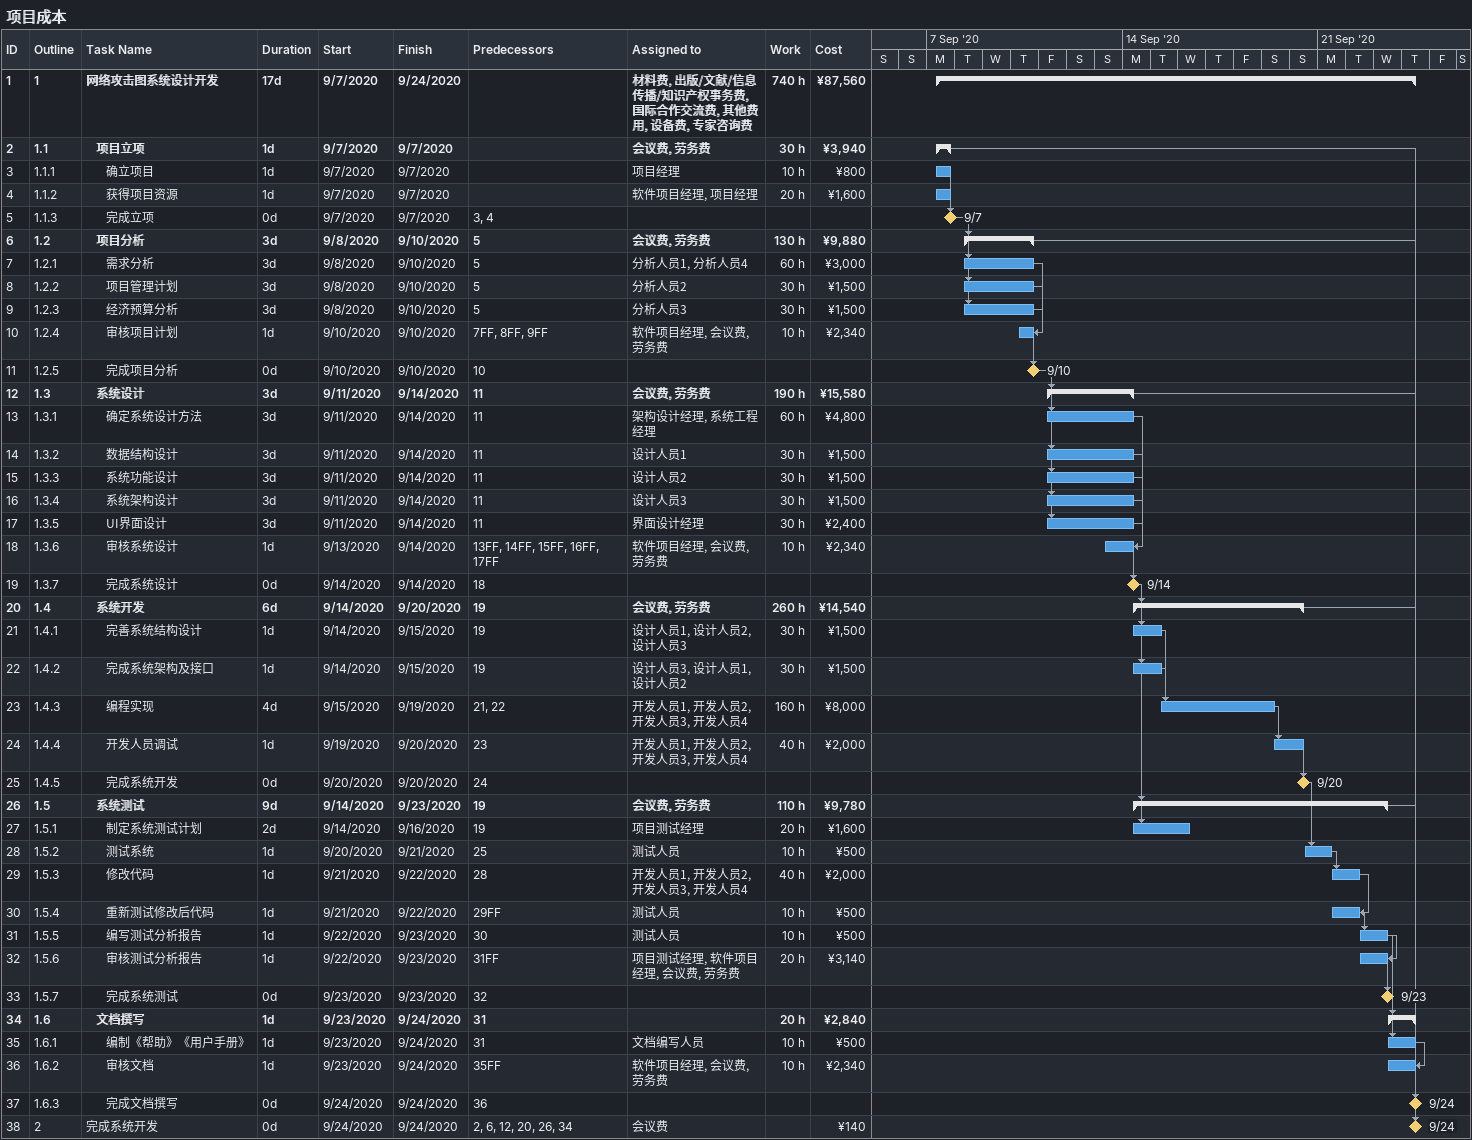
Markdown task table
项目成本

| ID | WBS | Task | Duration | Start | Finish | Predecessors | Resources | Work (h) | Cost (¥) |
|---|---|---|---|---|---|---|---|---|---|
| 1 | 1 | **网络攻击图系统设计开发** | 17d | 2020-09-07 | 2020-09-24 |  | 材料费, 出版/文献/信息传播/知识产权事务费, 国际合作交流费, 其他费用, 设备费, 专家咨询费 | 740 | 87560 |
| 2 | 1.1 | **项目立项** | 1d | 2020-09-07 | 2020-09-07 |  | 会议费, 劳务费 | 30 | 3940 |
| 3 | 1.1.1 | 确立项目 | 1d | 2020-09-07 | 2020-09-07 |  | 项目经理 | 10 | 800 |
| 4 | 1.1.2 | 获得项目资源 | 1d | 2020-09-07 | 2020-09-07 |  | 软件项目经理, 项目经理 | 20 | 1600 |
| 5 | 1.1.3 | 完成立项 | 0d | 2020-09-07 | 2020-09-07 | 3, 4 |  |  |  |
| 6 | 1.2 | **项目分析** | 3d | 2020-09-08 | 2020-09-10 | 5 | 会议费, 劳务费 | 130 | 9880 |
| 7 | 1.2.1 | 需求分析 | 3d | 2020-09-08 | 2020-09-10 | 5 | 分析人员1, 分析人员4 | 60 | 3000 |
| 8 | 1.2.2 | 项目管理计划 | 3d | 2020-09-08 | 2020-09-10 | 5 | 分析人员2 | 30 | 1500 |
| 9 | 1.2.3 | 经济预算分析 | 3d | 2020-09-08 | 2020-09-10 | 5 | 分析人员3 | 30 | 1500 |
| 10 | 1.2.4 | 审核项目计划 | 1d | 2020-09-10 | 2020-09-10 | 7FF, 8FF, 9FF | 软件项目经理, 会议费, 劳务费 | 10 | 2340 |
| 11 | 1.2.5 | 完成项目分析 | 0d | 2020-09-10 | 2020-09-10 | 10 |  |  |  |
| 12 | 1.3 | **系统设计** | 3d | 2020-09-11 | 2020-09-14 | 11 | 会议费, 劳务费 | 190 | 15580 |
| 13 | 1.3.1 | 确定系统设计方法 | 3d | 2020-09-11 | 2020-09-14 | 11 | 架构设计经理, 系统工程经理 | 60 | 4800 |
| 14 | 1.3.2 | 数据结构设计 | 3d | 2020-09-11 | 2020-09-14 | 11 | 设计人员1 | 30 | 1500 |
| 15 | 1.3.3 | 系统功能设计 | 3d | 2020-09-11 | 2020-09-14 | 11 | 设计人员2 | 30 | 1500 |
| 16 | 1.3.4 | 系统架构设计 | 3d | 2020-09-11 | 2020-09-14 | 11 | 设计人员3 | 30 | 1500 |
| 17 | 1.3.5 | UI界面设计 | 3d | 2020-09-11 | 2020-09-14 | 11 | 界面设计经理 | 30 | 2400 |
| 18 | 1.3.6 | 审核系统设计 | 1d | 2020-09-13 | 2020-09-14 | 13FF, 14FF, 15FF, 16FF, 17FF | 软件项目经理, 会议费, 劳务费 | 10 | 2340 |
| 19 | 1.3.7 | 完成系统设计 | 0d | 2020-09-14 | 2020-09-14 | 18 |  |  |  |
| 20 | 1.4 | **系统开发** | 6d | 2020-09-14 | 2020-09-20 | 19 | 会议费, 劳务费 | 260 | 14540 |
| 21 | 1.4.1 | 完善系统结构设计 | 1d | 2020-09-14 | 2020-09-15 | 19 | 设计人员1, 设计人员2, 设计人员3 | 30 | 1500 |
| 22 | 1.4.2 | 完成系统架构及接口 | 1d | 2020-09-14 | 2020-09-15 | 19 | 设计人员3, 设计人员1, 设计人员2 | 30 | 1500 |
| 23 | 1.4.3 | 编程实现 | 4d | 2020-09-15 | 2020-09-19 | 21, 22 | 开发人员1, 开发人员2, 开发人员3, 开发人员4 | 160 | 8000 |
| 24 | 1.4.4 | 开发人员调试 | 1d | 2020-09-19 | 2020-09-20 | 23 | 开发人员1, 开发人员2, 开发人员3, 开发人员4 | 40 | 2000 |
| 25 | 1.4.5 | 完成系统开发 | 0d | 2020-09-20 | 2020-09-20 | 24 |  |  |  |
| 26 | 1.5 | **系统测试** | 9d | 2020-09-14 | 2020-09-23 | 19 | 会议费, 劳务费 | 110 | 9780 |
| 27 | 1.5.1 | 制定系统测试计划 | 2d | 2020-09-14 | 2020-09-16 | 19 | 项目测试经理 | 20 | 1600 |
| 28 | 1.5.2 | 测试系统 | 1d | 2020-09-20 | 2020-09-21 | 25 | 测试人员 | 10 | 500 |
| 29 | 1.5.3 | 修改代码 | 1d | 2020-09-21 | 2020-09-22 | 28 | 开发人员1, 开发人员2, 开发人员3, 开发人员4 | 40 | 2000 |
| 30 | 1.5.4 | 重新测试修改后代码 | 1d | 2020-09-21 | 2020-09-22 | 29FF | 测试人员 | 10 | 500 |
| 31 | 1.5.5 | 编写测试分析报告 | 1d | 2020-09-22 | 2020-09-23 | 30 | 测试人员 | 10 | 500 |
| 32 | 1.5.6 | 审核测试分析报告 | 1d | 2020-09-22 | 2020-09-23 | 31FF | 项目测试经理, 软件项目经理, 会议费, 劳务费 | 20 | 3140 |
| 33 | 1.5.7 | 完成系统测试 | 0d | 2020-09-23 | 2020-09-23 | 32 |  |  |  |
| 34 | 1.6 | **文档撰写** | 1d | 2020-09-23 | 2020-09-24 | 31 |  | 20 | 2840 |
| 35 | 1.6.1 | 编制《帮助》《用户手册》 | 1d | 2020-09-23 | 2020-09-24 | 31 | 文档编写人员 | 10 | 500 |
| 36 | 1.6.2 | 审核文档 | 1d | 2020-09-23 | 2020-09-24 | 35FF | 软件项目经理, 会议费, 劳务费 | 10 | 2340 |
| 37 | 1.6.3 | 完成文档撰写 | 0d | 2020-09-24 | 2020-09-24 | 36 |  |  |  |
| 38 | 2 | 完成系统开发 | 0d | 2020-09-24 | 2020-09-24 | 2, 6, 12, 20, 26, 34 | 会议费 |  | 140 |
